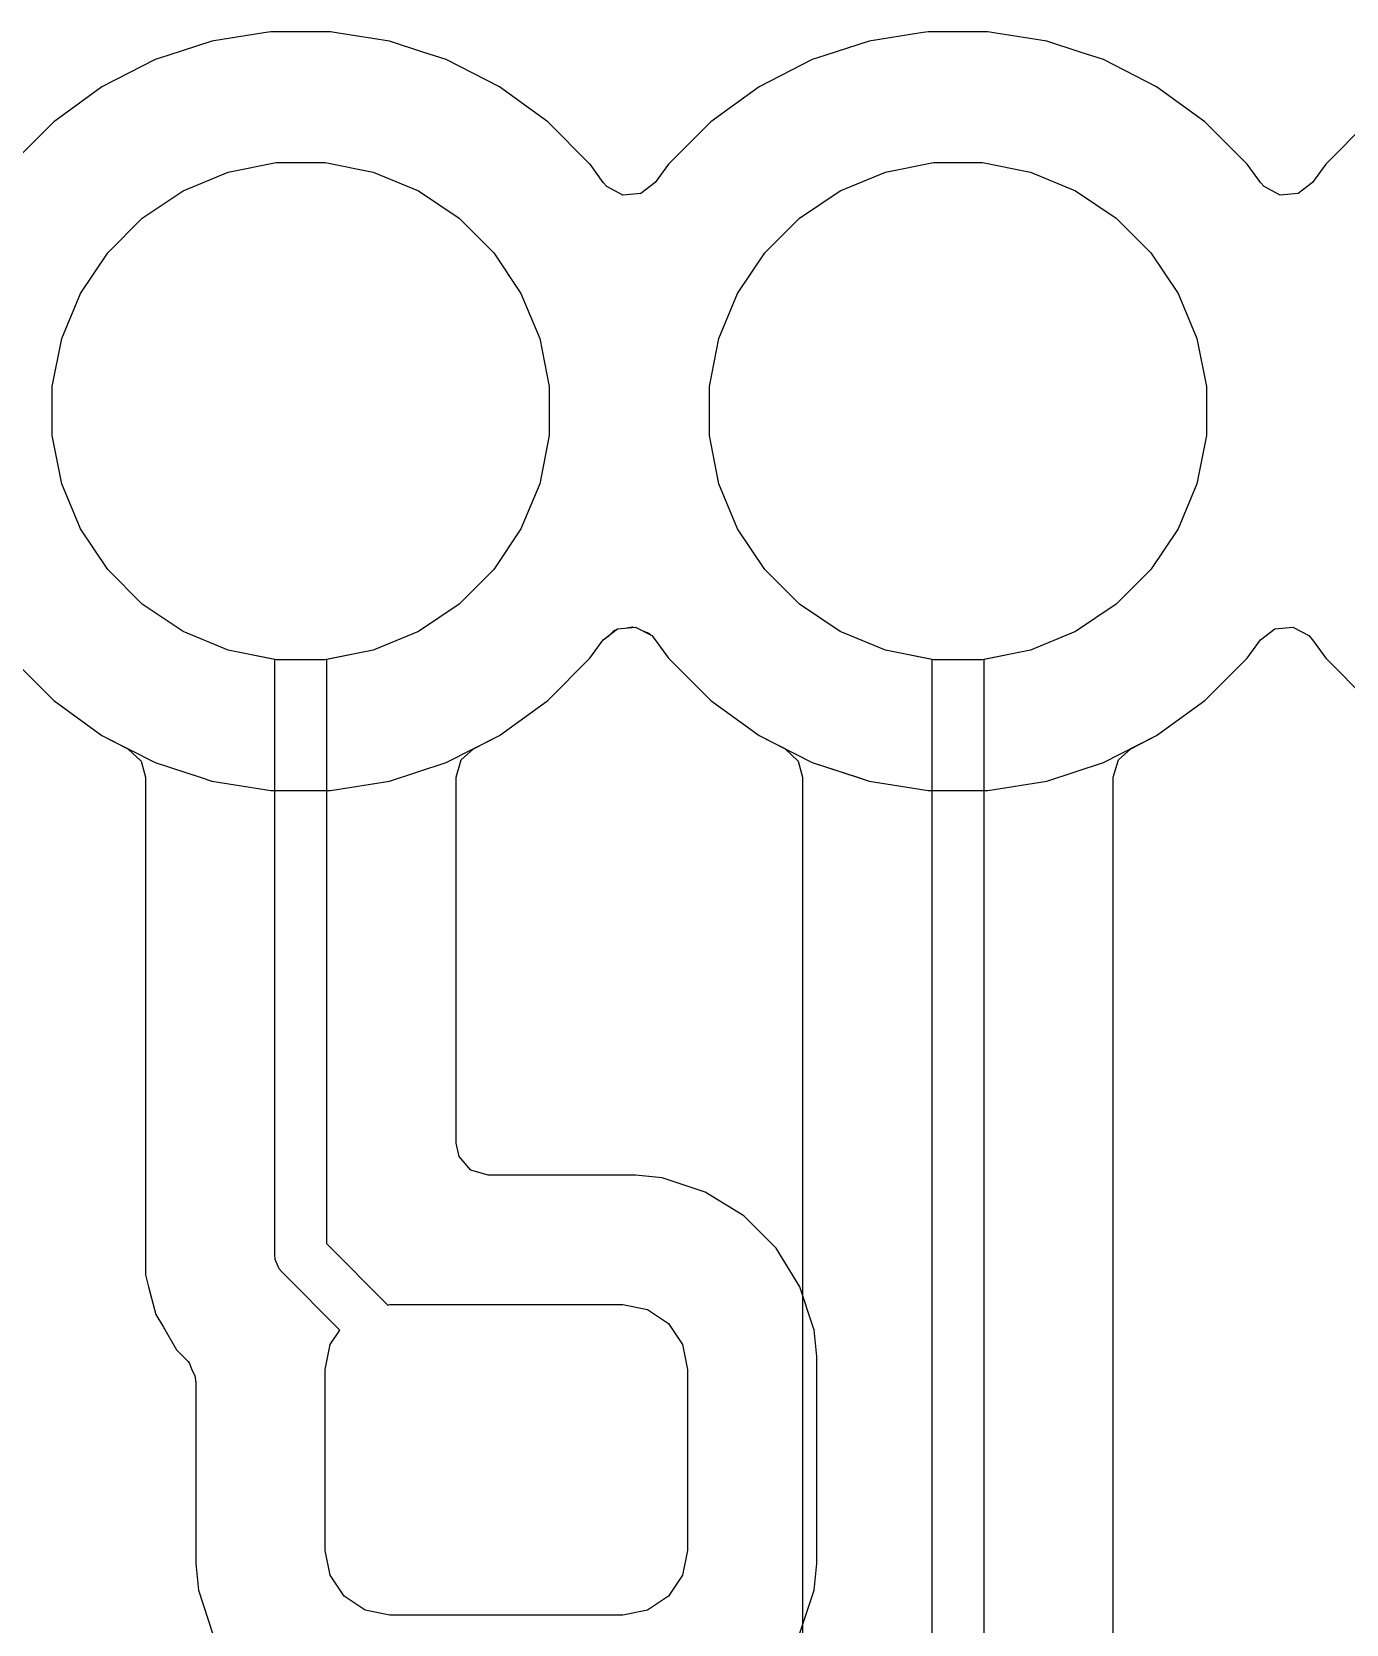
# Model space of a CAD drawing. Header units: inches. Extents: x 6.57 to 9.79, y -8.72 to -3.17.
# Drawn here: x 8.3378 to 8.5378, y -5.412 to -5.1698 of the extents above; entities that cross this region are included whole.
import ezdxf

# ---------------------------------------------------------------- set-up
doc = ezdxf.new("R2010")
doc.units = ezdxf.units.IN
doc.header["$MEASUREMENT"] = 0
doc.layers.add('In2.Cu', color=33, linetype='CONTINUOUS', true_color=0xce7d2c)

msp = doc.modelspace()

# ---------------------------------------------------------------- linework, layer by layer
at = {"layer": 'In2.Cu', "linetype": 'CONTINUOUS'}
for p, q in [((8.36521, -5.17122), (8.35848, -5.17341)), ((8.36521, -5.17122), (8.35848, -5.17341)), ((8.36521, -5.17122), (8.35848, -5.17341)), ((8.36521, -5.17122), (8.35848, -5.17341)), ((8.3731, -5.16997), (8.36521, -5.17122)), ((8.3731, -5.16997), (8.36521, -5.17122)), ((8.3731, -5.16997), (8.36521, -5.17122)), ((8.3731, -5.16997), (8.36521, -5.17122)), ((8.37418, -5.1698), (8.3731, -5.16997)), ((8.37418, -5.1698), (8.3731, -5.16997)), ((8.37418, -5.1698), (8.3731, -5.16997)), ((8.37418, -5.1698), (8.3731, -5.16997)), ((8.38326, -5.1698), (8.37418, -5.1698)), ((8.38326, -5.1698), (8.37418, -5.1698)), ((8.38326, -5.1698), (8.37418, -5.1698)), ((8.38326, -5.1698), (8.37418, -5.1698)), ((8.38449, -5.16999), (8.38326, -5.1698)), ((8.38449, -5.16999), (8.38326, -5.1698)), ((8.38449, -5.16999), (8.38326, -5.1698)), ((8.38449, -5.16999), (8.38326, -5.1698)), ((8.39224, -5.17122), (8.38449, -5.16999)), ((8.39224, -5.17122), (8.38449, -5.16999)), ((8.39224, -5.17122), (8.38449, -5.16999)), ((8.39224, -5.17122), (8.38449, -5.16999)), ((8.39732, -5.17287), (8.39224, -5.17122)), ((8.39732, -5.17287), (8.39224, -5.17122)), ((8.39732, -5.17287), (8.39224, -5.17122)), ((8.39732, -5.17287), (8.39224, -5.17122)), ((8.46521, -5.17122), (8.45848, -5.17341)), ((8.46521, -5.17122), (8.45848, -5.17341)), ((8.46521, -5.17122), (8.45848, -5.17341)), ((8.46521, -5.17122), (8.45848, -5.17341)), ((8.4731, -5.16997), (8.46521, -5.17122)), ((8.4731, -5.16997), (8.46521, -5.17122)), ((8.4731, -5.16997), (8.46521, -5.17122)), ((8.4731, -5.16997), (8.46521, -5.17122)), ((8.47418, -5.1698), (8.4731, -5.16997)), ((8.47418, -5.1698), (8.4731, -5.16997)), ((8.47418, -5.1698), (8.4731, -5.16997)), ((8.47418, -5.1698), (8.4731, -5.16997)), ((8.48326, -5.1698), (8.47418, -5.1698)), ((8.48326, -5.1698), (8.47418, -5.1698)), ((8.48326, -5.1698), (8.47418, -5.1698)), ((8.48326, -5.1698), (8.47418, -5.1698)), ((8.48449, -5.16999), (8.48326, -5.1698)), ((8.48449, -5.16999), (8.48326, -5.1698)), ((8.48449, -5.16999), (8.48326, -5.1698)), ((8.48449, -5.16999), (8.48326, -5.1698)), ((8.49224, -5.17122), (8.48449, -5.16999)), ((8.49224, -5.17122), (8.48449, -5.16999)), ((8.49224, -5.17122), (8.48449, -5.16999)), ((8.49224, -5.17122), (8.48449, -5.16999)), ((8.49732, -5.17287), (8.49224, -5.17122)), ((8.49732, -5.17287), (8.49224, -5.17122)), ((8.49732, -5.17287), (8.49224, -5.17122)), ((8.49732, -5.17287), (8.49224, -5.17122)), ((8.35657, -5.17403), (8.34848, -5.17815)), ((8.35657, -5.17403), (8.34848, -5.17815)), ((8.35657, -5.17403), (8.34848, -5.17815)), ((8.35657, -5.17403), (8.34848, -5.17815)), ((8.35848, -5.17341), (8.35657, -5.17403)), ((8.35848, -5.17341), (8.35657, -5.17403)), ((8.35848, -5.17341), (8.35657, -5.17403)), ((8.35848, -5.17341), (8.35657, -5.17403)), ((8.35657, -5.17403), (8.35657, -5.17403)), ((8.35657, -5.17403), (8.35657, -5.17403)), ((8.35657, -5.17403), (8.35657, -5.17403)), ((8.35657, -5.17403), (8.35657, -5.17403)), ((8.35657, -5.17403), (8.35657, -5.17403)), ((8.35657, -5.17403), (8.35657, -5.17403)), ((8.35657, -5.17403), (8.35657, -5.17403)), ((8.35657, -5.17403), (8.35657, -5.17403)), ((8.40087, -5.17403), (8.39732, -5.17287)), ((8.40087, -5.17403), (8.39732, -5.17287)), ((8.40087, -5.17403), (8.39732, -5.17287)), ((8.40087, -5.17403), (8.39732, -5.17287)), ((8.40897, -5.17815), (8.40087, -5.17403)), ((8.40897, -5.17815), (8.40087, -5.17403)), ((8.40897, -5.17815), (8.40087, -5.17403)), ((8.40897, -5.17815), (8.40087, -5.17403)), ((8.45657, -5.17403), (8.44848, -5.17815)), ((8.45657, -5.17403), (8.44848, -5.17815)), ((8.45657, -5.17403), (8.44848, -5.17815)), ((8.45657, -5.17403), (8.44848, -5.17815)), ((8.45848, -5.17341), (8.45657, -5.17403)), ((8.45848, -5.17341), (8.45657, -5.17403)), ((8.45848, -5.17341), (8.45657, -5.17403)), ((8.45848, -5.17341), (8.45657, -5.17403)), ((8.45657, -5.17403), (8.45657, -5.17403)), ((8.45657, -5.17403), (8.45657, -5.17403)), ((8.45657, -5.17403), (8.45657, -5.17403)), ((8.45657, -5.17403), (8.45657, -5.17403)), ((8.45657, -5.17403), (8.45657, -5.17403)), ((8.45657, -5.17403), (8.45657, -5.17403)), ((8.45657, -5.17403), (8.45657, -5.17403)), ((8.45657, -5.17403), (8.45657, -5.17403)), ((8.50087, -5.17403), (8.49732, -5.17287)), ((8.50087, -5.17403), (8.49732, -5.17287)), ((8.50087, -5.17403), (8.49732, -5.17287)), ((8.50087, -5.17403), (8.49732, -5.17287)), ((8.50897, -5.17815), (8.50087, -5.17403)), ((8.50897, -5.17815), (8.50087, -5.17403)), ((8.50897, -5.17815), (8.50087, -5.17403)), ((8.50897, -5.17815), (8.50087, -5.17403)), ((8.34848, -5.17815), (8.34429, -5.1812)), ((8.34848, -5.17815), (8.34429, -5.1812)), ((8.34848, -5.17815), (8.34429, -5.1812)), ((8.34848, -5.17815), (8.34429, -5.1812)), ((8.41632, -5.18349), (8.40897, -5.17815)), ((8.41632, -5.18349), (8.40897, -5.17815)), ((8.41632, -5.18349), (8.40897, -5.17815)), ((8.41632, -5.18349), (8.40897, -5.17815)), ((8.44848, -5.17815), (8.44429, -5.1812)), ((8.44848, -5.17815), (8.44429, -5.1812)), ((8.44848, -5.17815), (8.44429, -5.1812)), ((8.44848, -5.17815), (8.44429, -5.1812)), ((8.51632, -5.18349), (8.50897, -5.17815)), ((8.51632, -5.18349), (8.50897, -5.17815)), ((8.51632, -5.18349), (8.50897, -5.17815)), ((8.51632, -5.18349), (8.50897, -5.17815)), ((8.34429, -5.1812), (8.34113, -5.18349)), ((8.34429, -5.1812), (8.34113, -5.18349)), ((8.34429, -5.1812), (8.34113, -5.18349)), ((8.34429, -5.1812), (8.34113, -5.18349)), ((8.44429, -5.1812), (8.44113, -5.18349)), ((8.44429, -5.1812), (8.44113, -5.18349)), ((8.44429, -5.1812), (8.44113, -5.18349)), ((8.44429, -5.1812), (8.44113, -5.18349)), ((8.34113, -5.18349), (8.33471, -5.18991)), ((8.34113, -5.18349), (8.33471, -5.18991)), ((8.34113, -5.18349), (8.33471, -5.18991)), ((8.34113, -5.18349), (8.33471, -5.18991)), ((8.34113, -5.18349), (8.34113, -5.18349)), ((8.34113, -5.18349), (8.34113, -5.18349)), ((8.34113, -5.18349), (8.34113, -5.18349)), ((8.34113, -5.18349), (8.34113, -5.18349)), ((8.34113, -5.18349), (8.34113, -5.18349)), ((8.34113, -5.18349), (8.34113, -5.18349)), ((8.34113, -5.18349), (8.34113, -5.18349)), ((8.34113, -5.18349), (8.34113, -5.18349)), ((8.42274, -5.18991), (8.41632, -5.18349)), ((8.42274, -5.18991), (8.41632, -5.18349)), ((8.42274, -5.18991), (8.41632, -5.18349)), ((8.42274, -5.18991), (8.41632, -5.18349)), ((8.44113, -5.18349), (8.43471, -5.18991)), ((8.44113, -5.18349), (8.43471, -5.18991)), ((8.44113, -5.18349), (8.43471, -5.18991)), ((8.44113, -5.18349), (8.43471, -5.18991)), ((8.44113, -5.18349), (8.44113, -5.18349)), ((8.44113, -5.18349), (8.44113, -5.18349)), ((8.44113, -5.18349), (8.44113, -5.18349)), ((8.44113, -5.18349), (8.44113, -5.18349)), ((8.44113, -5.18349), (8.44113, -5.18349)), ((8.44113, -5.18349), (8.44113, -5.18349)), ((8.44113, -5.18349), (8.44113, -5.18349)), ((8.44113, -5.18349), (8.44113, -5.18349)), ((8.52274, -5.18991), (8.51632, -5.18349)), ((8.52274, -5.18991), (8.51632, -5.18349)), ((8.52274, -5.18991), (8.51632, -5.18349)), ((8.52274, -5.18991), (8.51632, -5.18349)), ((8.54113, -5.18349), (8.53471, -5.18991)), ((8.54113, -5.18349), (8.53471, -5.18991)), ((8.54113, -5.18349), (8.53471, -5.18991)), ((8.54113, -5.18349), (8.53471, -5.18991)), ((8.36081, -5.19399), (8.36769, -5.19114)), ((8.36081, -5.19399), (8.36769, -5.19114)), ((8.36081, -5.19399), (8.36769, -5.19114)), ((8.36081, -5.19399), (8.36769, -5.19114)), ((8.36769, -5.19114), (8.375, -5.18969)), ((8.36769, -5.19114), (8.375, -5.18969)), ((8.36769, -5.19114), (8.375, -5.18969)), ((8.36769, -5.19114), (8.375, -5.18969)), ((8.375, -5.18969), (8.38245, -5.18969)), ((8.375, -5.18969), (8.38245, -5.18969)), ((8.375, -5.18969), (8.38245, -5.18969)), ((8.375, -5.18969), (8.38245, -5.18969)), ((8.38245, -5.18969), (8.38975, -5.19114)), ((8.38245, -5.18969), (8.38975, -5.19114)), ((8.38245, -5.18969), (8.38975, -5.19114)), ((8.38245, -5.18969), (8.38975, -5.19114)), ((8.38975, -5.19114), (8.39664, -5.19399)), ((8.38975, -5.19114), (8.39664, -5.19399)), ((8.38975, -5.19114), (8.39664, -5.19399)), ((8.38975, -5.19114), (8.39664, -5.19399)), ((8.42275, -5.18993), (8.42274, -5.18991)), ((8.42275, -5.18993), (8.42274, -5.18991)), ((8.42275, -5.18993), (8.42274, -5.18991)), ((8.42275, -5.18993), (8.42274, -5.18991)), ((8.42477, -5.19271), (8.42275, -5.18993)), ((8.42477, -5.19271), (8.42275, -5.18993)), ((8.42477, -5.19271), (8.42275, -5.18993)), ((8.42477, -5.19271), (8.42275, -5.18993)), ((8.43471, -5.18991), (8.43267, -5.19271)), ((8.43471, -5.18991), (8.43267, -5.19271)), ((8.43471, -5.18991), (8.43267, -5.19271)), ((8.43471, -5.18991), (8.43267, -5.19271)), ((8.46081, -5.19399), (8.46769, -5.19114)), ((8.46081, -5.19399), (8.46769, -5.19114)), ((8.46081, -5.19399), (8.46769, -5.19114)), ((8.46081, -5.19399), (8.46769, -5.19114)), ((8.46769, -5.19114), (8.475, -5.18969)), ((8.46769, -5.19114), (8.475, -5.18969)), ((8.46769, -5.19114), (8.475, -5.18969)), ((8.46769, -5.19114), (8.475, -5.18969)), ((8.475, -5.18969), (8.48245, -5.18969)), ((8.475, -5.18969), (8.48245, -5.18969)), ((8.475, -5.18969), (8.48245, -5.18969)), ((8.475, -5.18969), (8.48245, -5.18969)), ((8.48245, -5.18969), (8.48975, -5.19114)), ((8.48245, -5.18969), (8.48975, -5.19114)), ((8.48245, -5.18969), (8.48975, -5.19114)), ((8.48245, -5.18969), (8.48975, -5.19114)), ((8.48975, -5.19114), (8.49664, -5.19399)), ((8.48975, -5.19114), (8.49664, -5.19399)), ((8.48975, -5.19114), (8.49664, -5.19399)), ((8.48975, -5.19114), (8.49664, -5.19399)), ((8.52275, -5.18993), (8.52274, -5.18991)), ((8.52275, -5.18993), (8.52274, -5.18991)), ((8.52275, -5.18993), (8.52274, -5.18991)), ((8.52275, -5.18993), (8.52274, -5.18991)), ((8.52477, -5.19271), (8.52275, -5.18993)), ((8.52477, -5.19271), (8.52275, -5.18993)), ((8.52477, -5.19271), (8.52275, -5.18993)), ((8.52477, -5.19271), (8.52275, -5.18993)), ((8.53471, -5.18991), (8.53267, -5.19271)), ((8.53471, -5.18991), (8.53267, -5.19271)), ((8.53471, -5.18991), (8.53267, -5.19271)), ((8.53471, -5.18991), (8.53267, -5.19271)), ((8.42532, -5.19335), (8.42477, -5.19271)), ((8.42532, -5.19335), (8.42477, -5.19271)), ((8.42532, -5.19335), (8.42477, -5.19271)), ((8.42532, -5.19335), (8.42477, -5.19271)), ((8.42775, -5.19463), (8.42532, -5.19335)), ((8.42775, -5.19463), (8.42532, -5.19335)), ((8.42775, -5.19463), (8.42532, -5.19335)), ((8.42775, -5.19463), (8.42532, -5.19335)), ((8.43267, -5.19271), (8.43049, -5.19439)), ((8.43267, -5.19271), (8.43049, -5.19439)), ((8.43267, -5.19271), (8.43049, -5.19439)), ((8.43267, -5.19271), (8.43049, -5.19439)), ((8.52532, -5.19335), (8.52477, -5.19271)), ((8.52532, -5.19335), (8.52477, -5.19271)), ((8.52532, -5.19335), (8.52477, -5.19271)), ((8.52532, -5.19335), (8.52477, -5.19271)), ((8.52775, -5.19463), (8.52532, -5.19335)), ((8.52775, -5.19463), (8.52532, -5.19335)), ((8.52775, -5.19463), (8.52532, -5.19335)), ((8.52775, -5.19463), (8.52532, -5.19335)), ((8.53267, -5.19271), (8.53049, -5.19439)), ((8.53267, -5.19271), (8.53049, -5.19439)), ((8.53267, -5.19271), (8.53049, -5.19439)), ((8.53267, -5.19271), (8.53049, -5.19439)), ((8.35462, -5.19813), (8.36081, -5.19399)), ((8.35462, -5.19813), (8.36081, -5.19399)), ((8.35462, -5.19813), (8.36081, -5.19399)), ((8.35462, -5.19813), (8.36081, -5.19399)), ((8.39664, -5.19399), (8.40283, -5.19813)), ((8.39664, -5.19399), (8.40283, -5.19813)), ((8.39664, -5.19399), (8.40283, -5.19813)), ((8.39664, -5.19399), (8.40283, -5.19813)), ((8.43049, -5.19439), (8.42775, -5.19463)), ((8.43049, -5.19439), (8.42775, -5.19463)), ((8.43049, -5.19439), (8.42775, -5.19463)), ((8.43049, -5.19439), (8.42775, -5.19463)), ((8.45462, -5.19813), (8.46081, -5.19399)), ((8.45462, -5.19813), (8.46081, -5.19399)), ((8.45462, -5.19813), (8.46081, -5.19399)), ((8.45462, -5.19813), (8.46081, -5.19399)), ((8.49664, -5.19399), (8.50283, -5.19813)), ((8.49664, -5.19399), (8.50283, -5.19813)), ((8.49664, -5.19399), (8.50283, -5.19813)), ((8.49664, -5.19399), (8.50283, -5.19813)), ((8.53049, -5.19439), (8.52775, -5.19463)), ((8.53049, -5.19439), (8.52775, -5.19463)), ((8.53049, -5.19439), (8.52775, -5.19463)), ((8.53049, -5.19439), (8.52775, -5.19463)), ((8.34935, -5.2034), (8.35462, -5.19813)), ((8.34935, -5.2034), (8.35462, -5.19813)), ((8.34935, -5.2034), (8.35462, -5.19813)), ((8.34935, -5.2034), (8.35462, -5.19813)), ((8.40283, -5.19813), (8.4081, -5.2034)), ((8.40283, -5.19813), (8.4081, -5.2034)), ((8.40283, -5.19813), (8.4081, -5.2034)), ((8.40283, -5.19813), (8.4081, -5.2034)), ((8.44935, -5.2034), (8.45462, -5.19813)), ((8.44935, -5.2034), (8.45462, -5.19813)), ((8.44935, -5.2034), (8.45462, -5.19813)), ((8.44935, -5.2034), (8.45462, -5.19813)), ((8.50283, -5.19813), (8.5081, -5.2034)), ((8.50283, -5.19813), (8.5081, -5.2034)), ((8.50283, -5.19813), (8.5081, -5.2034)), ((8.50283, -5.19813), (8.5081, -5.2034)), ((8.34521, -5.20959), (8.34935, -5.2034)), ((8.34521, -5.20959), (8.34935, -5.2034)), ((8.34521, -5.20959), (8.34935, -5.2034)), ((8.34521, -5.20959), (8.34935, -5.2034)), ((8.4081, -5.2034), (8.41224, -5.20959)), ((8.4081, -5.2034), (8.41224, -5.20959)), ((8.4081, -5.2034), (8.41224, -5.20959)), ((8.4081, -5.2034), (8.41224, -5.20959)), ((8.44521, -5.20959), (8.44935, -5.2034)), ((8.44521, -5.20959), (8.44935, -5.2034)), ((8.44521, -5.20959), (8.44935, -5.2034)), ((8.44521, -5.20959), (8.44935, -5.2034)), ((8.5081, -5.2034), (8.51224, -5.20959)), ((8.5081, -5.2034), (8.51224, -5.20959)), ((8.5081, -5.2034), (8.51224, -5.20959)), ((8.5081, -5.2034), (8.51224, -5.20959)), ((8.34236, -5.21647), (8.34521, -5.20959)), ((8.34236, -5.21647), (8.34521, -5.20959)), ((8.34236, -5.21647), (8.34521, -5.20959)), ((8.34236, -5.21647), (8.34521, -5.20959)), ((8.41224, -5.20959), (8.41509, -5.21647)), ((8.41224, -5.20959), (8.41509, -5.21647)), ((8.41224, -5.20959), (8.41509, -5.21647)), ((8.41224, -5.20959), (8.41509, -5.21647)), ((8.44236, -5.21647), (8.44521, -5.20959)), ((8.44236, -5.21647), (8.44521, -5.20959)), ((8.44236, -5.21647), (8.44521, -5.20959)), ((8.44236, -5.21647), (8.44521, -5.20959)), ((8.51224, -5.20959), (8.51509, -5.21647)), ((8.51224, -5.20959), (8.51509, -5.21647)), ((8.51224, -5.20959), (8.51509, -5.21647)), ((8.51224, -5.20959), (8.51509, -5.21647)), ((8.34091, -5.22378), (8.34236, -5.21647)), ((8.34091, -5.22378), (8.34236, -5.21647)), ((8.34091, -5.22378), (8.34236, -5.21647)), ((8.34091, -5.22378), (8.34236, -5.21647)), ((8.41509, -5.21647), (8.41654, -5.22378)), ((8.41509, -5.21647), (8.41654, -5.22378)), ((8.41509, -5.21647), (8.41654, -5.22378)), ((8.41509, -5.21647), (8.41654, -5.22378)), ((8.44091, -5.22378), (8.44236, -5.21647)), ((8.44091, -5.22378), (8.44236, -5.21647)), ((8.44091, -5.22378), (8.44236, -5.21647)), ((8.44091, -5.22378), (8.44236, -5.21647)), ((8.51509, -5.21647), (8.51654, -5.22378)), ((8.51509, -5.21647), (8.51654, -5.22378)), ((8.51509, -5.21647), (8.51654, -5.22378)), ((8.51509, -5.21647), (8.51654, -5.22378)), ((8.34091, -5.23123), (8.34091, -5.22378)), ((8.34091, -5.23123), (8.34091, -5.22378)), ((8.34091, -5.23123), (8.34091, -5.22378)), ((8.34091, -5.23123), (8.34091, -5.22378)), ((8.41654, -5.22378), (8.41654, -5.23123)), ((8.41654, -5.22378), (8.41654, -5.23123)), ((8.41654, -5.22378), (8.41654, -5.23123)), ((8.41654, -5.22378), (8.41654, -5.23123)), ((8.44091, -5.23123), (8.44091, -5.22378)), ((8.44091, -5.23123), (8.44091, -5.22378)), ((8.44091, -5.23123), (8.44091, -5.22378)), ((8.44091, -5.23123), (8.44091, -5.22378)), ((8.51654, -5.22378), (8.51654, -5.23123)), ((8.51654, -5.22378), (8.51654, -5.23123)), ((8.51654, -5.22378), (8.51654, -5.23123)), ((8.51654, -5.22378), (8.51654, -5.23123)), ((8.34236, -5.23854), (8.34091, -5.23123)), ((8.34236, -5.23854), (8.34091, -5.23123)), ((8.34236, -5.23854), (8.34091, -5.23123)), ((8.34236, -5.23854), (8.34091, -5.23123)), ((8.41654, -5.23123), (8.41509, -5.23854)), ((8.41654, -5.23123), (8.41509, -5.23854)), ((8.41654, -5.23123), (8.41509, -5.23854)), ((8.41654, -5.23123), (8.41509, -5.23854)), ((8.44236, -5.23854), (8.44091, -5.23123)), ((8.44236, -5.23854), (8.44091, -5.23123)), ((8.44236, -5.23854), (8.44091, -5.23123)), ((8.44236, -5.23854), (8.44091, -5.23123)), ((8.51654, -5.23123), (8.51509, -5.23854)), ((8.51654, -5.23123), (8.51509, -5.23854)), ((8.51654, -5.23123), (8.51509, -5.23854)), ((8.51654, -5.23123), (8.51509, -5.23854)), ((8.34521, -5.24542), (8.34236, -5.23854)), ((8.34521, -5.24542), (8.34236, -5.23854)), ((8.34521, -5.24542), (8.34236, -5.23854)), ((8.34521, -5.24542), (8.34236, -5.23854)), ((8.41509, -5.23854), (8.41224, -5.24542)), ((8.41509, -5.23854), (8.41224, -5.24542)), ((8.41509, -5.23854), (8.41224, -5.24542)), ((8.41509, -5.23854), (8.41224, -5.24542)), ((8.44521, -5.24542), (8.44236, -5.23854)), ((8.44521, -5.24542), (8.44236, -5.23854)), ((8.44521, -5.24542), (8.44236, -5.23854)), ((8.44521, -5.24542), (8.44236, -5.23854)), ((8.51509, -5.23854), (8.51224, -5.24542)), ((8.51509, -5.23854), (8.51224, -5.24542)), ((8.51509, -5.23854), (8.51224, -5.24542)), ((8.51509, -5.23854), (8.51224, -5.24542)), ((8.34935, -5.25161), (8.34521, -5.24542)), ((8.34935, -5.25161), (8.34521, -5.24542)), ((8.34935, -5.25161), (8.34521, -5.24542)), ((8.34935, -5.25161), (8.34521, -5.24542)), ((8.41224, -5.24542), (8.4081, -5.25161)), ((8.41224, -5.24542), (8.4081, -5.25161)), ((8.41224, -5.24542), (8.4081, -5.25161)), ((8.41224, -5.24542), (8.4081, -5.25161)), ((8.44935, -5.25161), (8.44521, -5.24542)), ((8.44935, -5.25161), (8.44521, -5.24542)), ((8.44935, -5.25161), (8.44521, -5.24542)), ((8.44935, -5.25161), (8.44521, -5.24542)), ((8.51224, -5.24542), (8.5081, -5.25161)), ((8.51224, -5.24542), (8.5081, -5.25161)), ((8.51224, -5.24542), (8.5081, -5.25161)), ((8.51224, -5.24542), (8.5081, -5.25161)), ((8.35462, -5.25688), (8.34935, -5.25161)), ((8.35462, -5.25688), (8.34935, -5.25161)), ((8.35462, -5.25688), (8.34935, -5.25161)), ((8.35462, -5.25688), (8.34935, -5.25161)), ((8.4081, -5.25161), (8.40283, -5.25688)), ((8.4081, -5.25161), (8.40283, -5.25688)), ((8.4081, -5.25161), (8.40283, -5.25688)), ((8.4081, -5.25161), (8.40283, -5.25688)), ((8.45462, -5.25688), (8.44935, -5.25161)), ((8.45462, -5.25688), (8.44935, -5.25161)), ((8.45462, -5.25688), (8.44935, -5.25161)), ((8.45462, -5.25688), (8.44935, -5.25161)), ((8.5081, -5.25161), (8.50283, -5.25688)), ((8.5081, -5.25161), (8.50283, -5.25688)), ((8.5081, -5.25161), (8.50283, -5.25688)), ((8.5081, -5.25161), (8.50283, -5.25688)), ((8.36081, -5.26102), (8.35462, -5.25688)), ((8.36081, -5.26102), (8.35462, -5.25688)), ((8.36081, -5.26102), (8.35462, -5.25688)), ((8.36081, -5.26102), (8.35462, -5.25688)), ((8.40283, -5.25688), (8.39664, -5.26102)), ((8.40283, -5.25688), (8.39664, -5.26102)), ((8.40283, -5.25688), (8.39664, -5.26102)), ((8.40283, -5.25688), (8.39664, -5.26102)), ((8.46081, -5.26102), (8.45462, -5.25688)), ((8.46081, -5.26102), (8.45462, -5.25688)), ((8.46081, -5.26102), (8.45462, -5.25688)), ((8.46081, -5.26102), (8.45462, -5.25688)), ((8.50283, -5.25688), (8.49664, -5.26102)), ((8.50283, -5.25688), (8.49664, -5.26102)), ((8.50283, -5.25688), (8.49664, -5.26102)), ((8.50283, -5.25688), (8.49664, -5.26102)), ((8.36769, -5.26387), (8.36081, -5.26102)), ((8.36769, -5.26387), (8.36081, -5.26102)), ((8.36769, -5.26387), (8.36081, -5.26102)), ((8.36769, -5.26387), (8.36081, -5.26102)), ((8.39664, -5.26102), (8.38975, -5.26387)), ((8.39664, -5.26102), (8.38975, -5.26387)), ((8.39664, -5.26102), (8.38975, -5.26387)), ((8.39664, -5.26102), (8.38975, -5.26387)), ((8.42477, -5.26229), (8.42695, -5.26062)), ((8.42477, -5.26229), (8.42695, -5.26062)), ((8.42477, -5.26229), (8.42695, -5.26062)), ((8.42565, -5.26162), (8.42645, -5.26085)), ((8.42645, -5.26085), (8.42673, -5.26079)), ((8.42673, -5.26079), (8.42695, -5.26062)), ((8.42695, -5.26062), (8.42969, -5.26038)), ((8.42695, -5.26062), (8.42969, -5.26038)), ((8.42695, -5.26062), (8.42969, -5.26038)), ((8.42695, -5.26062), (8.42806, -5.26052)), ((8.42806, -5.26052), (8.42914, -5.2603)), ((8.42914, -5.2603), (8.42941, -5.2604)), ((8.42941, -5.2604), (8.42969, -5.26038)), ((8.42969, -5.26038), (8.43213, -5.26166)), ((8.42969, -5.26038), (8.43067, -5.2609)), ((8.42969, -5.26038), (8.43213, -5.26166)), ((8.42969, -5.26038), (8.43213, -5.26166)), ((8.43067, -5.2609), (8.4317, -5.2613)), ((8.4317, -5.2613), (8.43199, -5.26159)), ((8.46769, -5.26387), (8.46081, -5.26102)), ((8.46769, -5.26387), (8.46081, -5.26102)), ((8.46769, -5.26387), (8.46081, -5.26102)), ((8.46769, -5.26387), (8.46081, -5.26102)), ((8.49664, -5.26102), (8.48975, -5.26387)), ((8.49664, -5.26102), (8.48975, -5.26387)), ((8.49664, -5.26102), (8.48975, -5.26387)), ((8.49664, -5.26102), (8.48975, -5.26387)), ((8.52477, -5.26229), (8.52695, -5.26062)), ((8.52477, -5.26229), (8.52695, -5.26062)), ((8.52477, -5.26229), (8.52695, -5.26062)), ((8.52477, -5.26229), (8.52695, -5.26062)), ((8.52695, -5.26062), (8.52969, -5.26038)), ((8.52695, -5.26062), (8.52969, -5.26038)), ((8.52695, -5.26062), (8.52969, -5.26038)), ((8.52695, -5.26062), (8.52969, -5.26038)), ((8.52969, -5.26038), (8.53213, -5.26166)), ((8.52969, -5.26038), (8.53213, -5.26166)), ((8.52969, -5.26038), (8.53213, -5.26166)), ((8.52969, -5.26038), (8.53213, -5.26166)), ((8.375, -5.26532), (8.36769, -5.26387)), ((8.375, -5.26532), (8.36769, -5.26387)), ((8.375, -5.26532), (8.36769, -5.26387)), ((8.37479, -5.26528), (8.36769, -5.26387)), ((8.38975, -5.26387), (8.38245, -5.26532)), ((8.38975, -5.26387), (8.38245, -5.26532)), ((8.38975, -5.26387), (8.38245, -5.26532)), ((8.38975, -5.26387), (8.38266, -5.26528)), ((8.42274, -5.2651), (8.42477, -5.26229)), ((8.42274, -5.2651), (8.42477, -5.26229)), ((8.42274, -5.2651), (8.42477, -5.26229)), ((8.42274, -5.2651), (8.42477, -5.26229)), ((8.42477, -5.26229), (8.42565, -5.26162)), ((8.43199, -5.26159), (8.43213, -5.26166)), ((8.43213, -5.26166), (8.43267, -5.26229)), ((8.43213, -5.26166), (8.43262, -5.26223)), ((8.43213, -5.26166), (8.43267, -5.26229)), ((8.43213, -5.26166), (8.43267, -5.26229)), ((8.43262, -5.26223), (8.43265, -5.26227)), ((8.43265, -5.26227), (8.43266, -5.26228)), ((8.43266, -5.26228), (8.43471, -5.2651)), ((8.43267, -5.26229), (8.43471, -5.2651)), ((8.43267, -5.26229), (8.43471, -5.2651)), ((8.43267, -5.26229), (8.43471, -5.2651)), ((8.475, -5.26532), (8.46769, -5.26387)), ((8.47479, -5.26528), (8.46769, -5.26387)), ((8.475, -5.26532), (8.46769, -5.26387)), ((8.475, -5.26532), (8.46769, -5.26387)), ((8.48975, -5.26387), (8.48245, -5.26532)), ((8.48975, -5.26387), (8.48245, -5.26532)), ((8.48975, -5.26387), (8.48245, -5.26532)), ((8.48975, -5.26387), (8.48266, -5.26528)), ((8.52274, -5.2651), (8.52477, -5.26229)), ((8.52274, -5.2651), (8.52477, -5.26229)), ((8.52274, -5.2651), (8.52477, -5.26229)), ((8.52274, -5.2651), (8.52477, -5.26229)), ((8.53213, -5.26166), (8.53267, -5.26229)), ((8.53213, -5.26166), (8.53267, -5.26229)), ((8.53213, -5.26166), (8.53267, -5.26229)), ((8.53213, -5.26166), (8.53267, -5.26229)), ((8.53267, -5.26229), (8.53471, -5.2651)), ((8.53267, -5.26229), (8.53471, -5.2651)), ((8.53267, -5.26229), (8.53471, -5.2651)), ((8.53267, -5.26229), (8.53471, -5.2651)), ((8.33471, -5.2651), (8.34113, -5.27152)), ((8.33471, -5.2651), (8.34113, -5.27152)), ((8.33471, -5.2651), (8.34113, -5.27152)), ((8.33471, -5.2651), (8.34113, -5.27152)), ((8.37479, -5.35578), (8.37479, -5.26528)), ((8.38245, -5.26532), (8.375, -5.26532)), ((8.38245, -5.26532), (8.375, -5.26532)), ((8.38245, -5.26532), (8.375, -5.26532)), ((8.38266, -5.26528), (8.38266, -5.35415)), ((8.41632, -5.27152), (8.42274, -5.2651)), ((8.41632, -5.27152), (8.42274, -5.2651)), ((8.41632, -5.27152), (8.42274, -5.2651)), ((8.41632, -5.27152), (8.42274, -5.2651)), ((8.43471, -5.2651), (8.44113, -5.27152)), ((8.43471, -5.2651), (8.44113, -5.27152)), ((8.43471, -5.2651), (8.44113, -5.27152)), ((8.43471, -5.2651), (8.44113, -5.27152)), ((8.47479, -6.31337), (8.47479, -5.26528)), ((8.48245, -5.26532), (8.475, -5.26532)), ((8.48245, -5.26532), (8.475, -5.26532)), ((8.48245, -5.26532), (8.475, -5.26532)), ((8.48266, -5.26528), (8.48266, -6.31174)), ((8.51632, -5.27152), (8.52274, -5.2651)), ((8.51632, -5.27152), (8.52274, -5.2651)), ((8.51632, -5.27152), (8.52274, -5.2651)), ((8.51632, -5.27152), (8.52274, -5.2651)), ((8.53471, -5.2651), (8.54113, -5.27152)), ((8.53471, -5.2651), (8.54113, -5.27152)), ((8.53471, -5.2651), (8.54113, -5.27152)), ((8.53471, -5.2651), (8.54113, -5.27152)), ((8.34113, -5.27152), (8.34848, -5.27686)), ((8.34113, -5.27152), (8.34848, -5.27686)), ((8.34113, -5.27152), (8.34848, -5.27686)), ((8.34113, -5.27152), (8.34848, -5.27686)), ((8.40897, -5.27686), (8.41632, -5.27152)), ((8.40897, -5.27686), (8.41632, -5.27152)), ((8.40897, -5.27686), (8.41632, -5.27152)), ((8.40897, -5.27686), (8.41632, -5.27152)), ((8.44113, -5.27152), (8.44848, -5.27686)), ((8.44113, -5.27152), (8.44848, -5.27686)), ((8.44113, -5.27152), (8.44848, -5.27686)), ((8.44113, -5.27152), (8.44848, -5.27686)), ((8.50897, -5.27686), (8.51632, -5.27152)), ((8.50897, -5.27686), (8.51632, -5.27152)), ((8.50897, -5.27686), (8.51632, -5.27152)), ((8.50897, -5.27686), (8.51632, -5.27152)), ((8.34848, -5.27686), (8.35657, -5.28098)), ((8.34848, -5.27686), (8.35657, -5.28098)), ((8.34848, -5.27686), (8.35657, -5.28098)), ((8.34848, -5.27686), (8.35242, -5.27886)), ((8.40087, -5.28098), (8.40897, -5.27686)), ((8.40087, -5.28098), (8.40897, -5.27686)), ((8.40087, -5.28098), (8.40897, -5.27686)), ((8.40503, -5.27886), (8.40897, -5.27686)), ((8.44848, -5.27686), (8.45657, -5.28098)), ((8.44848, -5.27686), (8.45242, -5.27886)), ((8.44848, -5.27686), (8.45657, -5.28098)), ((8.44848, -5.27686), (8.45657, -5.28098)), ((8.50087, -5.28098), (8.50897, -5.27686)), ((8.50087, -5.28098), (8.50897, -5.27686)), ((8.50087, -5.28098), (8.50897, -5.27686)), ((8.50503, -5.27886), (8.50897, -5.27686)), ((8.35242, -5.27886), (8.35442, -5.28075)), ((8.35442, -5.28075), (8.35508, -5.28321)), ((8.40237, -5.28321), (8.40314, -5.28057)), ((8.40314, -5.28057), (8.40503, -5.27886)), ((8.45242, -5.27886), (8.45442, -5.28075)), ((8.45442, -5.28075), (8.45508, -5.28321)), ((8.50237, -5.28321), (8.50314, -5.28057)), ((8.50314, -5.28057), (8.50503, -5.27886)), ((8.35508, -5.28321), (8.35508, -5.35237)), ((8.35657, -5.28098), (8.36356, -5.28325)), ((8.35657, -5.28098), (8.36344, -5.28321)), ((8.35657, -5.28098), (8.36356, -5.28325)), ((8.36344, -5.28321), (8.36521, -5.28379)), ((8.36356, -5.28325), (8.36521, -5.28379)), ((8.36356, -5.28325), (8.36521, -5.28379)), ((8.39224, -5.28379), (8.40087, -5.28098)), ((8.39224, -5.28379), (8.40087, -5.28098)), ((8.39224, -5.28379), (8.40087, -5.28098)), ((8.40237, -5.33885), (8.40237, -5.28321)), ((8.45508, -5.28321), (8.45508, -6.30996)), ((8.45657, -5.28098), (8.46356, -5.28325)), ((8.45657, -5.28098), (8.46356, -5.28325)), ((8.45657, -5.28098), (8.46344, -5.28321)), ((8.46344, -5.28321), (8.46521, -5.28379)), ((8.46356, -5.28325), (8.46521, -5.28379)), ((8.46356, -5.28325), (8.46521, -5.28379)), ((8.49224, -5.28379), (8.50087, -5.28098)), ((8.49224, -5.28379), (8.50087, -5.28098)), ((8.49224, -5.28379), (8.50087, -5.28098)), ((8.50237, -5.94942), (8.50237, -5.28321)), ((8.36521, -5.28379), (8.36875, -5.28435)), ((8.36521, -5.28379), (8.3697, -5.2845)), ((8.36521, -5.28379), (8.36875, -5.28435)), ((8.36875, -5.28435), (8.37418, -5.28521)), ((8.36875, -5.28435), (8.37418, -5.28521)), ((8.3697, -5.2845), (8.37418, -5.28521)), ((8.37418, -5.28521), (8.37418, -5.28521)), ((8.37418, -5.28521), (8.38326, -5.28521)), ((8.37418, -5.28521), (8.37418, -5.28521)), ((8.37418, -5.28521), (8.38326, -5.28521)), ((8.37418, -5.28521), (8.37418, -5.28521)), ((8.37418, -5.28521), (8.38326, -5.28521)), ((8.38326, -5.28521), (8.39224, -5.28379)), ((8.38326, -5.28521), (8.39224, -5.28379)), ((8.38326, -5.28521), (8.39224, -5.28379)), ((8.38326, -5.28521), (8.38326, -5.28521)), ((8.38326, -5.28521), (8.38326, -5.28521)), ((8.38326, -5.28521), (8.38326, -5.28521)), ((8.46521, -5.28379), (8.46875, -5.28435)), ((8.46521, -5.28379), (8.46875, -5.28435)), ((8.46521, -5.28379), (8.46875, -5.28435)), ((8.46875, -5.28435), (8.47418, -5.28521)), ((8.46875, -5.28435), (8.47418, -5.28521)), ((8.46875, -5.28435), (8.47418, -5.28521)), ((8.47418, -5.28521), (8.47418, -5.28521)), ((8.47418, -5.28521), (8.48326, -5.28521)), ((8.47418, -5.28521), (8.47418, -5.28521)), ((8.47418, -5.28521), (8.48326, -5.28521)), ((8.47418, -5.28521), (8.47418, -5.28521)), ((8.47418, -5.28521), (8.48326, -5.28521)), ((8.48326, -5.28521), (8.49224, -5.28379)), ((8.48326, -5.28521), (8.49224, -5.28379)), ((8.48326, -5.28521), (8.49224, -5.28379)), ((8.48326, -5.28521), (8.48326, -5.28521)), ((8.48326, -5.28521), (8.48326, -5.28521)), ((8.48326, -5.28521), (8.48326, -5.28521)), ((8.40281, -5.34088), (8.40237, -5.33885)), ((8.40461, -5.34296), (8.40281, -5.34088)), ((8.40725, -5.34373), (8.40461, -5.34296)), ((8.42969, -5.34373), (8.40725, -5.34373)), ((8.43373, -5.34414), (8.42969, -5.34373)), ((8.42969, -5.34373), (8.42969, -5.34373)), ((8.44029, -5.34632), (8.43373, -5.34414)), ((8.43373, -5.34414), (8.43373, -5.34414)), ((8.44617, -5.34994), (8.44029, -5.34632)), ((8.45105, -5.35483), (8.44617, -5.34994)), ((8.35508, -5.35237), (8.35508, -5.35237)), ((8.35508, -5.35237), (8.35508, -5.35889)), ((8.37486, -5.35655), (8.37479, -5.35578)), ((8.38266, -5.35415), (8.392, -5.36349)), ((8.45468, -5.36071), (8.45105, -5.35483)), ((8.37545, -5.35797), (8.37486, -5.35655)), ((8.37594, -5.35856), (8.37545, -5.35797)), ((8.35508, -5.35889), (8.35508, -5.35889)), ((8.35508, -5.35889), (8.35557, -5.36071)), ((8.35557, -5.36071), (8.35669, -5.36491)), ((8.38467, -5.3673), (8.37594, -5.35856)), ((8.45672, -5.36688), (8.45468, -5.36071)), ((8.35669, -5.36491), (8.35783, -5.36688)), ((8.392, -5.36349), (8.39228, -5.36343)), ((8.39228, -5.36343), (8.42772, -5.36343)), ((8.42772, -5.36343), (8.43148, -5.36418)), ((8.43148, -5.36418), (8.43468, -5.36632)), ((8.35783, -5.36688), (8.35981, -5.3703)), ((8.38319, -5.36951), (8.38467, -5.3673)), ((8.43468, -5.36632), (8.43681, -5.36951)), ((8.45685, -5.36726), (8.45672, -5.36688)), ((8.45716, -5.3703), (8.45685, -5.36726)), ((8.45685, -5.36726), (8.45685, -5.36726)), ((8.35981, -5.3703), (8.36159, -5.37208)), ((8.38244, -5.37328), (8.38319, -5.36951)), ((8.43681, -5.36951), (8.43756, -5.37328)), ((8.45726, -5.37131), (8.45716, -5.3703)), ((8.36159, -5.37208), (8.36182, -5.37241)), ((8.36182, -5.37241), (8.36215, -5.37334)), ((8.45726, -5.40281), (8.45726, -5.37131)), ((8.36215, -5.37334), (8.36262, -5.37421)), ((8.36262, -5.37421), (8.3627, -5.37492)), ((8.3627, -5.37492), (8.36273, -5.375)), ((8.36273, -5.375), (8.36272, -5.37506)), ((8.36272, -5.37506), (8.36274, -5.37525)), ((8.36274, -5.37525), (8.36274, -5.4028)), ((8.38244, -5.40084), (8.38244, -5.37328)), ((8.43756, -5.37328), (8.43756, -5.40084)), ((8.38319, -5.4046), (8.38244, -5.40084)), ((8.43756, -5.40084), (8.43681, -5.4046)), ((8.36274, -5.4028), (8.36274, -5.40281)), ((8.36274, -5.40281), (8.36315, -5.40685)), ((8.45685, -5.40685), (8.45726, -5.40281)), ((8.36315, -5.40685), (8.36315, -5.40685)), ((8.36315, -5.40685), (8.36532, -5.41341)), ((8.38532, -5.4078), (8.38319, -5.4046)), ((8.43681, -5.4046), (8.43468, -5.4078)), ((8.45468, -5.41341), (8.45685, -5.40685)), ((8.38852, -5.40993), (8.38532, -5.4078)), ((8.43468, -5.4078), (8.43148, -5.40993)), ((8.39228, -5.41068), (8.38852, -5.40993)), ((8.42772, -5.41068), (8.39228, -5.41068)), ((8.43148, -5.40993), (8.42772, -5.41068))]:
    msp.add_line(p, q, dxfattribs=at)

doc.saveas('drawing.dxf')
